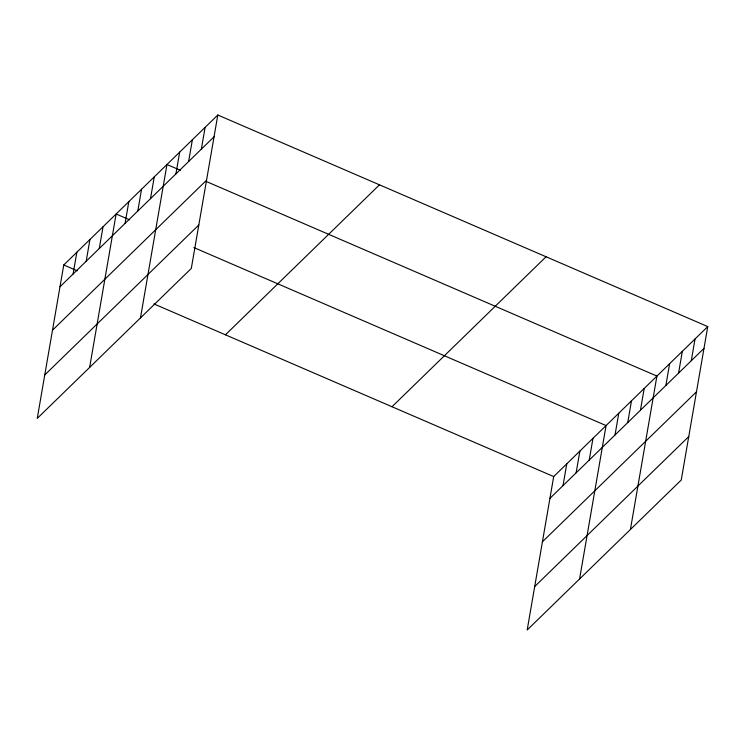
<?xml version="1.0" encoding="UTF-8"?>
<svg xmlns="http://www.w3.org/2000/svg" width="745" height="745" viewBox="0 0 745 745"><rect width="100%" height="100%" fill="white"/><g stroke="black" fill="none" stroke-linecap="round" stroke-linejoin="round"><path stroke-width="1.12" d="M217.81 115.009L63.753 264.987L37.25 418.411L191.307 268.433L217.81 115.009L707.75 326.589L681.247 480.013L527.19 629.991L553.693 476.567L707.75 326.589M73.085 274.03L76.847 252.238M86.178 261.281L89.94 239.49M99.271 248.532L103.034 226.741M89.633 367.415L116.127 213.992L129.602 219.812M125.076 223.407L128.838 201.625M137.788 211.031L141.55 189.249M150.499 198.664L154.262 176.872M140.47 317.929L166.964 164.505L180.439 170.316M175.913 173.911L179.675 152.129M188.625 161.544L192.387 139.753M201.336 149.168L205.099 127.386M563.024 485.6L566.787 463.818M576.118 472.851L579.889 451.07M589.221 460.112L592.983 438.321M579.573 578.995L606.076 425.572L193.858 247.563M615.016 434.987L618.788 413.205M627.728 422.611L631.49 400.829M640.439 410.244L644.202 388.452M630.41 529.509L656.913 376.076L206.356 181.51M665.862 385.491L669.625 363.709M678.565 373.124L682.327 351.333M691.276 360.748L695.038 338.956M59.991 286.769L214.038 136.791M52.485 330.212L206.542 180.234M44.756 374.968L198.803 224.99M225.437 334.812L379.484 184.825M392.01 406.742L546.066 256.764M549.931 498.349L703.988 348.371M542.425 541.792L696.482 391.814M534.696 586.548L688.753 436.57M63.753 264.987L77.229 270.808M153.917 303.923L553.693 476.567"/></g></svg>
